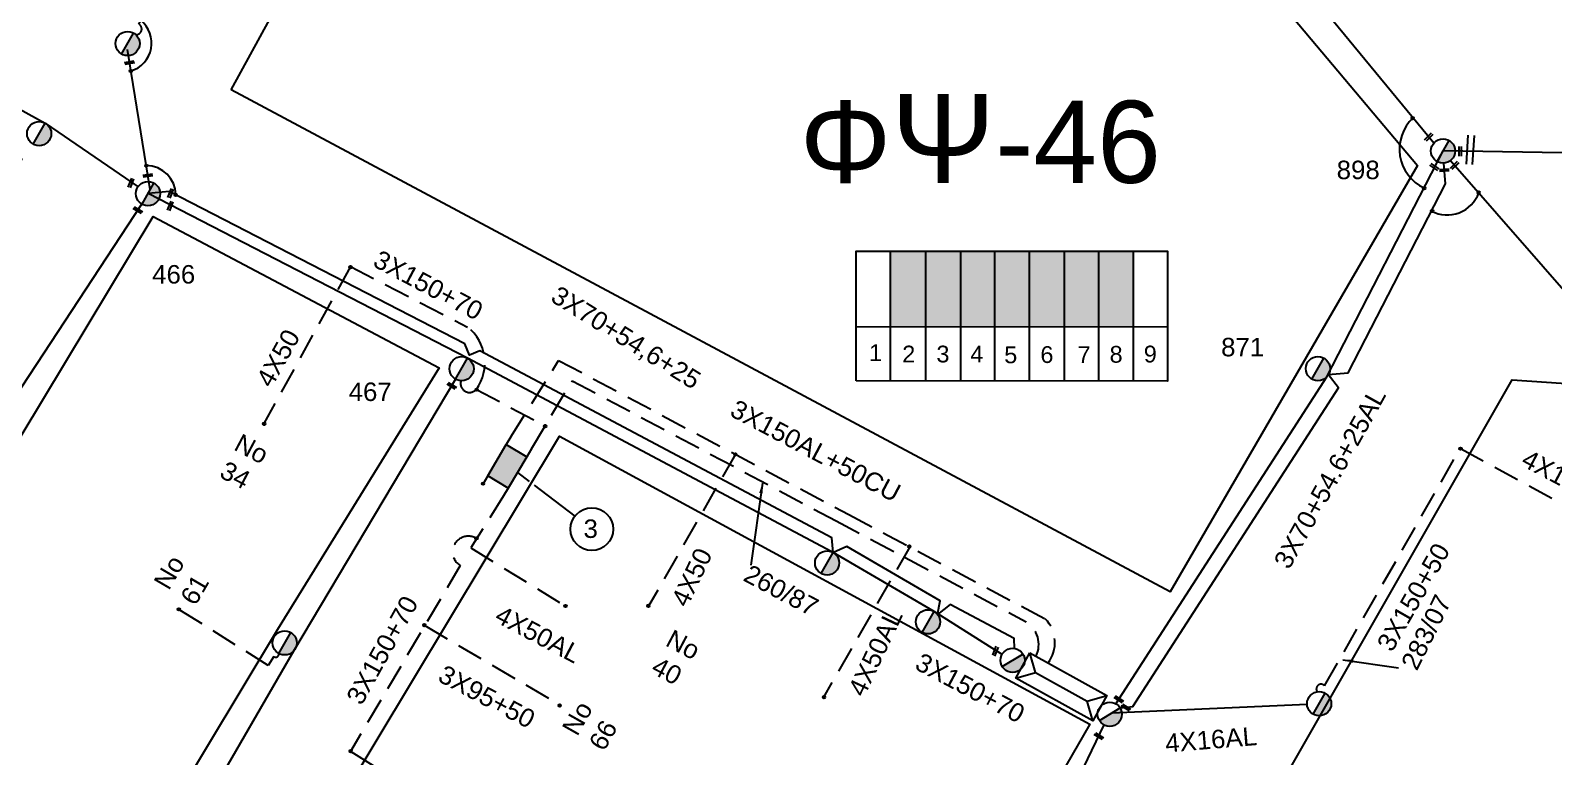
# Model space of a CAD drawing. Header units: millimetres. Extents: x 1421 to 13344, y 800 to 1949.
# Drawn here: x 11344.8 to 11493.1, y 1632.7 to 1703.5 of the extents above; entities that cross this region are included whole.
import ezdxf

# ---------------------------------------------------------------- set-up
doc = ezdxf.new("R2010")
doc.units = ezdxf.units.MM
doc.linetypes.add('DASHED', pattern=[19.05, 12.7, -6.35])
for name, color, linetype in [('Link Box 4 Διευθύνσεων', 7, 'Continuous'), ('Pillar OTE', 7, 'Continuous'), ('Άγνωστα', 7, 'Continuous'), ('Γυμνά εναέρια ΧΤ και ΦΟΠ (3Φ)   4x50+16AL', 7, 'Continuous'), ('Εναέρια παροχή ΧΤ 4x16', 7, 'SYN_LINE'), ('Επιγραφές - Σχήματα', 7, 'Continuous'), ('Καλωδια ΧΤ  3X95+50', 7, 'Continuous'), ('Καλώδια ΧΤ   3x150+50CU', 7, 'DASHED'), ('Καλώδια ΧΤ   3x150+70AL', 7, 'DASHED'), ('Καλώδια ΧΤ   3x150AL+50CU', 7, 'DASHED'), ('Μηχανική τομή', 7, 'Continuous'), ('Στύλος ΦΜ', 7, 'Continuous'), ('Στύλος ΦΜ @ 1', 7, 'Continuous'), ('Συνδέσεις', 7, 'Continuous'), ('Συνεστραμμένα ΧΤ   3x70+54.6+25 AL', 7, 'SYN_LINE'), ('Τομή', 7, 'Continuous'), ('Υποσταθμός εναέριος 2 στύλων', 7, 'Continuous'), ('Υποσταθμός πόλεως', 7, 'Continuous'), ('Υπόβαθρο ΔΕΗ', 7, 'Continuous'), ('Υπόγεια καλώδια Παροχών ΧΤ   4x16AL', 7, 'DASHED'), ('Υπόγεια καλώδια Παροχών ΧΤ   4x50AL', 7, 'DASHED')]:
    doc.layers.add(name, color=color, linetype=linetype)
doc.styles.get("Standard").update_dxf_attribs({"font": 'ARIAL.TTF'})
doc.linetypes.add('SYN_LINE', pattern='A,0.5,-0.0001,["/\\/\\/\\/",Standard,S=0.1,R=0,X=0,Y=-0.05],-0.25', length=0.7501)
doc.dimstyles.new('ISO-25', dxfattribs={"dimtxt": 2.5, "dimasz": 2.5, "dimexe": 1.25, "dimexo": 0.625, "dimtad": 1, "dimtxsty": 'Standard', "dimcen": 2.5, "dimadec": 0, "dimazin": 0, "dimtfac": 1, "dimtmove": 0, "dimatfit": 3, "dimfxl": 1, "dimarcsym": 0})

# ---------------------------------------------------------------- blocks, each defined once
blk = doc.blocks.new('LINK BOX 4 ΑΝΑΧΩΡΗΣΕΩΝ')
at = {"layer": 'Link Box 4 Διευθύνσεων', "ltscale": 40}
blk.add_hatch(color=256, dxfattribs=at).paths.add_polyline_path([(-3.54, 0), (-3.54, -4.67), (3.54, -4.67), (3.54, 0)])
for p, q in [((-3.54, 0), (-5.33, 0)), ((5.33, 0), (3.54, 0)), ((-3.54, -4.67), (-5.33, -4.67)), ((5.33, -4.67), (3.54, -4.67))]:
    blk.add_line(p, q, dxfattribs=at)
blk.add_lwpolyline([(-3.54, -4.67), (-3.54, 0), (3.54, 0), (3.54, -4.67)], close=True, dxfattribs=at)
blk = doc.blocks.new('ΥΠΑΡΧΩΝ ΤΣΙΜΕΝΤΕΝΙΟΣ ΣΤΥΛΟΣ')
at = {"layer": 'Στύλος ΦΜ'}
blk.add_hatch(color=7, dxfattribs=at).paths.add_polyline_path([(-1.29, -2.28, 0.574793), (2.62, 0, 0.268822), (1.3, 2.27)])
at = {"layer": 'Στύλος ΦΜ', "color": 7}
blk.add_line((-1.29, -2.28), (1.3, 2.27), dxfattribs=at)
blk.add_circle((0, 0), 2.62, dxfattribs=at)
at = {"layer": 'Στύλος ΦΜ', "flags": 4}
for tag, p in [('ΑΡΙΘΜΟΣ', (-4.68, 8.05)), ('ΤΥΠΟΣ', (-4.91, 3.03))]:
    blk.add_attdef(tag, p, '', height=4, dxfattribs=at)
blk = doc.blocks.new('ΥΠΟΣΤΑΘΜΟΣ ΕΝΑΕΡΙΟΣ ΕΠΙ 2 ΣΤΥΛΩΝ')
at = {"layer": 'Υποσταθμός εναέριος 2 στύλων', "linetype": 'Continuous'}
for points in [[(-11.97, -2.11, 0.574793), (-8.45, -0.07, 0.268822), (-9.64, 1.98)], [(9.68, -2.15, 0.574793), (13.19, -0.1, 0.268822), (12.01, 1.95)]]:
    blk.add_hatch(color=256, dxfattribs=at).paths.add_polyline_path(points)
for p, q in [((-11.97, -2.11), (-9.64, 1.98)), ((9.68, -2.15), (12.01, 1.95))]:
    blk.add_line(p, q, dxfattribs=at)
for centre in [(-10.81, -0.07), (10.84, -0.1)]:
    blk.add_circle(centre, 2.36, dxfattribs=at)
at = {"layer": 'Υποσταθμός πόλεως', "linetype": 'Continuous', "ltscale": 40}
blk.add_lwpolyline([(-8.57, 2.82), (8.57, 2.82), (8.57, -2.82), (-8.57, -2.82)], close=True, dxfattribs=at)
for points in [[(-5.75, 0), (-8.57, 2.82)], [(-8.57, -2.82), (-5.75, 0)], [(-5.75, 0), (5.75, 0)], [(5.75, 0), (8.57, 2.82)], [(8.57, -2.82), (5.75, 0)]]:
    blk.add_lwpolyline(points, dxfattribs=at)
at = {"layer": 'Υποσταθμός εναέριος 2 στύλων', "ltscale": 40, "flags": 1}
for tag, p in [('ΜΕΤΑΣΧΗΜΑΤΙΣΜΟΣ', (14.09, 2.51)), ('ΙΣΧΥΣ', (14.07, -0.28)), ('ΑΡΙΘΜΟΣ', (14.19, -3))]:
    blk.add_attdef(tag, p, '', height=1.8, dxfattribs=at)
blk = doc.blocks.new('ΜΗΧΑΝΙΚΗ ΤΟΜΗ')
at = {"layer": 'Μηχανική τομή', "ltscale": 40}
for p, q in [((-1.89, 0.78), (1.89, 0.78)), ((1.89, 0), (-1.89, 0))]:
    blk.add_line(p, q, dxfattribs=at)
blk = doc.blocks.new('_ΣΥΝΔΕΣΗ')
at = {"layer": 'Συνδέσεις', "linetype": 'SYN_LINE', "ltscale": 40}
blk.add_hatch(color=256, dxfattribs=at).paths.add_polyline_path([(0.5, -0.01, 1), (-0.5, -0.01, 1)])
at = {"layer": 'Συνδέσεις'}
blk.add_circle((0, -0.01), 0.5, dxfattribs=at)
blk = doc.blocks.new('ΤΟΜΗ')
at = {"layer": 'Τομή', "ltscale": 40}
for p, q in [((-5.68, 0), (5.68, 0)), ((5.68, -2.33), (-5.68, -2.33))]:
    blk.add_line(p, q, dxfattribs=at)

msp = doc.modelspace()

# ---------------------------------------------------------------- hatches: boundary and pattern name
at = {"layer": 'Καλώδια ΧΤ   3x150+50CU', "linetype": 'DASHED', "ltscale": 0.2}
h = msp.add_hatch(color=6, dxfattribs=at)
h.dxf.hatch_style = 1
h.paths.add_polyline_path([(11428.54192, 1674.61068), (11431.9818, 1674.60734), (11431.98226, 1681.97105), (11428.54238, 1681.97127)])
h = msp.add_hatch(color=85, dxfattribs=at)
h.dxf.hatch_style = 1
h.paths.add_polyline_path([(11435.42182, 1681.97084), (11431.98226, 1681.97105), (11431.9818, 1674.60734), (11435.42136, 1674.604)])
h = msp.add_hatch(color=1, dxfattribs=at)
h.dxf.hatch_style = 1
h.paths.add_polyline_path([(11435.42136, 1674.604), (11438.71892, 1674.60079), (11438.71938, 1681.97063), (11435.42182, 1681.97084)])
h = msp.add_hatch(color=30, dxfattribs=at)
h.dxf.hatch_style = 1
h.paths.add_polyline_path([(11442.10538, 1681.97042), (11438.71938, 1681.97063), (11438.71892, 1674.60079), (11442.10492, 1674.59751)])
h = msp.add_hatch(color=173, dxfattribs=at)
h.dxf.hatch_style = 1
h.paths.add_polyline_path([(11442.10492, 1674.59751), (11445.50156, 1674.59421), (11445.50202, 1681.97021), (11442.10538, 1681.97042)])
h = msp.add_hatch(color=5, dxfattribs=at)
h.dxf.hatch_style = 1
h.paths.add_polyline_path([(11445.50156, 1674.59421), (11448.83861, 1674.59097), (11448.83907, 1681.97), (11445.50202, 1681.97021)])
h = msp.add_hatch(color=62, dxfattribs=at)
h.dxf.hatch_style = 1
h.paths.add_polyline_path([(11448.83861, 1674.59097), (11452.22699, 1674.58768), (11452.22745, 1681.96979), (11448.83907, 1681.97)])

# ---------------------------------------------------------------- linework, layer by layer
at = {"layer": 'Pillar OTE', "ltscale": 40}
for points in [[(11425.21368, 1669.33119), (11425.21447, 1681.97148), (11455.54755, 1681.96958), (11455.54675, 1669.30183), (11425.21368, 1669.33212)], [(11428.54159, 1669.32879), (11428.54238, 1681.97127)], [(11431.98146, 1669.32536), (11431.98226, 1681.97105)], [(11435.42103, 1669.32192), (11435.42182, 1681.97084)], [(11438.71859, 1669.31863), (11438.71938, 1681.97063)], [(11442.10459, 1669.31525), (11442.10538, 1681.97042)], [(11445.50123, 1669.31186), (11445.50202, 1681.97021)], [(11448.83828, 1669.30852), (11448.83907, 1681.97)], [(11452.22665, 1669.30514), (11452.22745, 1681.96979)], [(11425.21401, 1674.61391), (11455.54709, 1674.58445)]]:
    msp.add_lwpolyline(points, dxfattribs=at)
at = {"layer": 'Άγνωστα', "color": 173, "linetype": 'DASHED', "ltscale": 0.2}
msp.add_lwpolyline([(11368.96111, 1642.77134, -0.712393323), (11368.49228, 1642.46611), (11367.94389, 1641.59237), (11367.94389, 1641.59237), (11367.94389, 1641.59237), (11359.29353, 1647.02167)], format="xyb", dxfattribs=at)
at = {"layer": 'Γυμνά εναέρια ΧΤ και ΦΟΠ (3Φ)   4x50+16AL', "color": 1, "linetype": 'Continuous', "ltscale": 0.2}
msp.add_lwpolyline([(11481.47189, 1692.47778), (11460.84801, 1717.54209), (11438.65888, 1743.15014), (11411.49127, 1774.47966)], dxfattribs=at)
at = {"layer": 'Εναέρια παροχή ΧΤ 4x16', "color": 85, "linetype": 'Continuous', "ltscale": 0.2}
msp.add_lwpolyline([(11450.12956, 1636.97518), (11469.13587, 1637.82943)], dxfattribs=at)
at = {"layer": 'Καλωδια ΧΤ  3X95+50', "color": 30, "linetype": 'DASHED', "ltscale": 0.2}
for points in [[(11383.18557, 1645.48018), (11396.30575, 1637.78475)], [(11375.99528, 1633.199), (11389.44908, 1624.86163)]]:
    msp.add_lwpolyline(points, dxfattribs=at)
at = {"layer": 'Καλώδια ΧΤ   3x150+50CU', "color": 62, "linetype": 'DASHED', "ltscale": 0.2}
msp.add_lwpolyline([(11355.04047, 1703.06077, 0.794839814), (11355.32787, 1704.09386), (11368.55003, 1728.4149), (11380.28475, 1750.09397), (11394.37587, 1776.01341, -0.714804111), (11395.21078, 1777.65654)], format="xyb", dxfattribs=at)
at = {"layer": 'Καλώδια ΧΤ   3x150+50CU', "color": 30, "linetype": 'DASHED', "ltscale": 0.2}
msp.add_lwpolyline([(11391.58576, 1663.88951), (11396.22922, 1671.32085), (11424.4925, 1656.30371), (11443.63604, 1646.13216, -0.370537747), (11443.90386, 1641.83165)], format="xyb", dxfattribs=at)
at = {"layer": 'Καλώδια ΧΤ   3x150+50CU', "color": 173, "linetype": 'DASHED', "ltscale": 0.2}
msp.add_lwpolyline([(11393.59199, 1662.69677), (11397.5444, 1669.34484), (11423.25852, 1655.68215), (11441.75997, 1645.85176, -0.390319631), (11442.72246, 1642.48418)], format="xyb", dxfattribs=at)
at = {"layer": 'Καλώδια ΧΤ   3x150+50CU', "color": 85, "linetype": 'DASHED', "ltscale": 0.2}
msp.add_lwpolyline([(11470.12492, 1639.03133, -0.961273123), (11470.84407, 1639.61144), (11484.05799, 1662.73625)], format="xyb", dxfattribs=at)
at = {"layer": 'Καλώδια ΧΤ   3x150+50CU', "color": 173, "linetype": 'DASHED', "ltscale": 0.2}
msp.add_arc((11387.55327, 1669.07411), 0.87641, 163.0091098, 318.8617974, dxfattribs=at)
at = {"layer": 'Καλώδια ΧΤ   3x150+70AL', "color": 173, "linetype": 'DASHED', "ltscale": 0.2}
msp.add_lwpolyline([(11375.94692, 1680.45485), (11387.3648, 1674.57042, -0.39924724), (11388.21332, 1668.49754), (11394.9216, 1664.93322)], format="xyb", dxfattribs=at)
at = {"layer": 'Καλώδια ΧΤ   3x150+70AL', "color": 30, "linetype": 'DASHED', "ltscale": 0.2}
msp.add_lwpolyline([(11388.23985, 1653.95849, 1.013803511), (11386.643, 1651.34947), (11386.643, 1651.34947), (11386.643, 1651.34947), (11386.643, 1651.34947), (11386.643, 1651.34947), (11375.9629, 1633.21906), (11375.99528, 1633.199)], format="xyb", dxfattribs=at)
at = {"layer": 'Συνεστραμμένα ΧΤ   3x70+54.6+25 AL', "color": 151, "linetype": 'SYN_LINE', "ltscale": 20}
msp.add_lwpolyline([(11550.99043, 1780.53645), (11540.41855, 1763.49814), (11528.8324, 1744.02219), (11512.43143, 1715.03774), (11499.76086, 1691.44596), (11482.38181, 1691.72597)], dxfattribs=at)
at = {"layer": 'Συνεστραμμένα ΧΤ   3x70+54.6+25 AL', "color": 85, "linetype": 'SYN_LINE', "ltscale": 20}
for points in [[(11271.01606, 1733.52887), (11302.13006, 1718.89686), (11331.28199, 1702.65665), (11346.21155, 1694.4416)], [(11449.35219, 1635.81232), (11440.63296, 1617.68885), (11426.27864, 1592.65861), (11409.00102, 1564.74975)]]:
    msp.add_lwpolyline(points, dxfattribs=at)
at = {"layer": 'Συνεστραμμένα ΧΤ   3x70+54.6+25 AL', "color": 62, "linetype": 'SYN_LINE', "ltscale": 15}
msp.add_lwpolyline([(11356.45144, 1687.96767), (11354.21517, 1701.6071)], dxfattribs=at)
at = {"layer": 'Συνεστραμμένα ΧΤ   3x70+54.6+25 AL', "color": 85, "linetype": 'SYN_LINE', "ltscale": 8}
msp.add_lwpolyline([(11346.21155, 1694.4416), (11355.25351, 1688.24154)], dxfattribs=at)
at = {"layer": 'Συνεστραμμένα ΧΤ   3x70+54.6+25 AL', "color": 1, "linetype": 'SYN_LINE', "ltscale": 20}
msp.add_lwpolyline([(11450.50646, 1637.86539), (11471.07274, 1669.73392), (11482.38181, 1691.72597)], dxfattribs=at)
at = {"layer": 'Συνεστραμμένα ΧΤ   3x70+54.6+25 AL', "color": 5, "linetype": 'SYN_LINE', "ltscale": 20}
for points in [[(11450.92134, 1637.45847), (11452.16363, 1637.60066), (11472.20535, 1668.65636), (11471.18088, 1669.94421), (11473.13989, 1670.10448), (11482.60585, 1688.51233), (11482.46225, 1690.5524)], [(11483.11367, 1690.80628), (11505.66704, 1664.96384), (11530.93829, 1634.90646)]]:
    msp.add_lwpolyline(points, dxfattribs=at)
at = {"layer": 'Συνεστραμμένα ΧΤ   3x70+54.6+25 AL', "color": 62, "linetype": 'SYN_LINE', "ltscale": 20}
msp.add_lwpolyline([(11422.96603, 1652.61074), (11422.84166, 1654.04904), (11388.56629, 1672.26059), (11387.55611, 1671.82643), (11387.07562, 1672.94442), (11358.27917, 1687.78522), (11356.22712, 1687.5742)], dxfattribs=at)
at = {"layer": 'Συνεστραμμένα ΧΤ   3x70+54.6+25 AL', "color": 6, "linetype": 'SYN_LINE', "ltscale": 20}
for points in [[(11422.85, 1652.67239), (11387.36195, 1671.52828), (11356.22712, 1687.5742)], [(11355.61129, 1686.57017), (11335.01371, 1655.19783), (11322.26167, 1632.58869), (11305.62252, 1604.99812), (11295.44277, 1586.95932)]]:
    msp.add_lwpolyline(points, dxfattribs=at)
at = {"layer": 'Συνεστραμμένα ΧΤ   3x70+54.6+25 AL', "color": 173, "linetype": 'SYN_LINE', "ltscale": 20}
msp.add_lwpolyline([(11386.17739, 1669.49231), (11370.38948, 1642.97779), (11354.78071, 1615.9801), (11341.31485, 1593.56367), (11325.89612, 1568.50825)], dxfattribs=at)
at = {"layer": 'Συνεστραμμένα ΧΤ   3x70+54.6+25 AL', "color": 62, "linetype": 'SYN_LINE', "ltscale": 8}
msp.add_lwpolyline([(11440.64892, 1643.25476), (11440.61245, 1644.22479), (11434.38004, 1647.53626), (11433.14096, 1646.57179), (11433.38122, 1647.89486), (11424.30995, 1653.19169), (11422.99956, 1652.60858)], dxfattribs=at)
at = {"layer": 'Συνεστραμμένα ΧΤ   3x70+54.6+25 AL', "color": 6, "linetype": 'SYN_LINE', "ltscale": 8}
msp.add_lwpolyline([(11439.42074, 1642.66655), (11432.79711, 1646.87025), (11422.98263, 1652.60104)], dxfattribs=at)
at = {"layer": 'Υπόβαθρο ΔΕΗ'}
for points in [[(11364.32819, 1697.69173), (11407.43083, 1776.46275), (11479.89341, 1690.29565), (11455.78485, 1648.78493), (11364.32819, 1697.69173)], [(11296.93199, 1585.99054), (11356.71709, 1685.35561), (11384.58688, 1670.59559), (11368.85349, 1645.11456), (11323.75622, 1570.10953), (11296.93199, 1585.99054)], [(11425.04786, 1557.29433), (11489.11775, 1669.4188), (11499.15927, 1668.7323), (11528.72204, 1634.23955), (11485.48449, 1559.4824), (11465.30686, 1523.81991), (11425.04786, 1557.29433)], [(11335.55682, 1562.89302), (11396.32144, 1663.95195), (11447.97728, 1635.86436), (11388.19159, 1532.06272), (11335.55877, 1562.89188)], [(11392.23051, 1660.40672), (11393.37306, 1659.53232)], [(11393.83998, 1659.17498), (11397.80335, 1656.14179)]]:
    msp.add_lwpolyline(points, dxfattribs=at)
msp.add_circle((11399.45603, 1654.87698), 2.08113, dxfattribs=at)
for centre, radius, start, end in [((11353.73126, 1702.2484), 2.85088, 286.8447521, 50.9336543), ((11482.30233, 1691.89546), 4.17073, 133.1779676, 244.8224855), ((11356.04929, 1687.41621), 2.88129, 0.6641826, 89.5988381), ((11482.77985, 1688.7788), 3.28366, 242.2124212, 339.9664658)]:
    msp.add_arc(centre, radius, start, end, dxfattribs=at)
at = {"layer": 'Υπόγεια καλώδια Παροχών ΧΤ   4x16AL', "color": 85, "linetype": 'DASHED', "ltscale": 0.2}
msp.add_lwpolyline([(11484.06721, 1662.75238), (11498.21636, 1655.04577)], dxfattribs=at)
at = {"layer": 'Υπόγεια καλώδια Παροχών ΧΤ   4x50AL', "color": 173, "ltscale": 0.2}
msp.add_lwpolyline([(11375.94692, 1680.45485), (11367.51951, 1665.17925)], dxfattribs=at)
at = {"layer": 'Υπόγεια καλώδια Παροχών ΧΤ   4x50AL', "color": 30, "ltscale": 0.2}
for points in [[(11413.44885, 1662.17154), (11404.9927, 1647.38839)], [(11390.86903, 1658.11667), (11387.66337, 1653.04675), (11396.88389, 1647.39947)], [(11430.43303, 1653.14732), (11422.03648, 1638.52368)]]:
    msp.add_lwpolyline(points, dxfattribs=at)

# ---------------------------------------------------------------- block references
at = {"layer": 'Link Box 4 Διευθύνσεων', "xscale": 0.4999999999999999, "yscale": 0.4999999999999999, "zscale": 0.4999999999999999, "rotation": 59.26766363347113}
msp.add_blockref('LINK BOX 4 ΑΝΑΧΩΡΗΣΕΩΝ', (11390.22428, 1661.59947), dxfattribs=at)
at = {"layer": 'Μηχανική τομή'}
for p, xscale, yscale, zscale, rotation in [((11354.44091, 1700.22952), 0.249999999999919, 0.249999999999919, 0.249999999999919, 9.363155561232858), ((11481.05915, 1693.00859), 0.249999999999919, 0.249999999999919, 0.249999999999919, 44.83343942165225), ((11483.95271, 1691.70066), 0.2500000000002005, 0.2500000000002005, 0.2500000000002005, 271.0473935975166), ((11481.48054, 1690.0792), 0.25, 0.25, 0.25, 327.7252172787099), ((11482.50989, 1689.75736), 0.25, 0.25, 0.25, 3.248143276477662), ((11483.58026, 1690.25013), 0.249999999999919, 0.249999999999919, 0.249999999999919, 44.83343942165225), ((11354.6496, 1688.56582), 0.249999999999919, 0.249999999999919, 0.249999999999919, 68.45138536945211), ((11356.23061, 1689.23985), 0.249999999999919, 0.249999999999919, 0.249999999999919, 9.36315556123286), ((11358.51839, 1687.5555), 0.249999999999919, 0.249999999999919, 0.249999999999919, 68.45138536945211), ((11355.18225, 1685.88216), 0.25, 0.25, 0.25, 327.7252172787099), ((11358.48152, 1686.33915), 0.249999999999919, 0.249999999999919, 0.249999999999919, 68.45138536945211), ((11385.75888, 1668.7616), 0.25, 0.25, 0.25, 327.7252172787099), ((11438.86627, 1642.95371), 0.249999999999919, 0.249999999999919, 0.249999999999919, 68.45138536945211), ((11450.74992, 1638.22083), 0.25, 0.25, 0.25, 327.7252172787099), ((11451.43673, 1637.41427), 0.25, 0.25, 0.25, 327.7252172787099), ((11448.80543, 1634.63164), 0.25, 0.25, 0.25, 327.7252172787099)]:
    msp.add_blockref('ΜΗΧΑΝΙΚΗ ΤΟΜΗ', p, dxfattribs=dict(at, xscale=xscale, yscale=yscale, zscale=zscale, rotation=rotation))
at = {"layer": 'Στύλος ΦΜ @ 1', "ltscale": 40, "xscale": 0.4499999999998181, "yscale": 0.4499999999998181, "zscale": 0.4499999999998181}
for p in [(11354.24224, 1702.19477), (11422.38047, 1651.58885), (11432.21155, 1645.84836), (11369.54214, 1643.79581), (11470.31298, 1637.86867)]:
    msp.add_blockref('ΥΠΑΡΧΩΝ ΤΣΙΜΕΝΤΕΝΙΟΣ ΣΤΥΛΟΣ', p, dxfattribs=at)
at = {"layer": 'Στύλος ΦΜ @ 1', "ltscale": 40}
ref = msp.add_blockref('ΥΠΑΡΧΩΝ ΤΣΙΜΕΝΤΕΝΙΟΣ ΣΤΥΛΟΣ', (11345.62599, 1693.41971), dxfattribs=dict(at, xscale=0.4499999999998181, yscale=0.4499999999998181, zscale=0.4499999999998181))
ref.add_attrib('ΤΥΠΟΣ', '11Ε', (11339.63732, 1690.81537), dxfattribs={"layer": 'Στύλος ΦΜ', "height": 1.8, "flags": 4})
ref = msp.add_blockref('ΥΠΑΡΧΩΝ ΤΣΙΜΕΝΤΕΝΙΟΣ ΣΤΥΛΟΣ', (11482.37955, 1691.72726), dxfattribs=dict(at, xscale=0.4499999999998181, yscale=0.4499999999998181, zscale=0.4499999999998181))
ref.add_attrib('ΤΥΠΟΣ', '898', (11472.01712, 1688.98268), dxfattribs={"layer": 'Στύλος ΦΜ', "height": 1.8, "flags": 4})
ref = msp.add_blockref('ΥΠΑΡΧΩΝ ΤΣΙΜΕΝΤΕΝΙΟΣ ΣΤΥΛΟΣ', (11356.22486, 1687.57549), dxfattribs=dict(at, xscale=0.4499999999998181, yscale=0.4499999999998181, zscale=0.4499999999998181))
ref.add_attrib('ΤΥΠΟΣ', '466', (11356.63084, 1678.80964), dxfattribs={"layer": 'Στύλος ΦΜ', "height": 1.8, "flags": 4})
ref = msp.add_blockref('ΥΠΑΡΧΩΝ ΤΣΙΜΕΝΤΕΝΙΟΣ ΣΤΥΛΟΣ', (11470.19294, 1670.51693), dxfattribs=dict(at, xscale=0.4499999999998181, yscale=0.4499999999998181, zscale=0.4499999999998181))
ref.add_attrib('ΤΥΠΟΣ', '871', (11460.76132, 1671.71649), dxfattribs={"layer": 'Στύλος ΦΜ', "height": 1.8, "flags": 4})
ref = msp.add_blockref('ΥΠΑΡΧΩΝ ΤΣΙΜΕΝΤΕΝΙΟΣ ΣΤΥΛΟΣ', (11386.77639, 1670.50639), dxfattribs=dict(at, xscale=0.4499999999998181, yscale=0.4499999999998181, zscale=0.4499999999998181))
ref.add_attrib('ΤΥΠΟΣ', '467', (11375.77391, 1667.36626), dxfattribs={"layer": 'Στύλος ΦΜ', "height": 1.8, "flags": 4})
at = {"layer": 'Συνδέσεις', "xscale": 0.25, "yscale": 0.25, "zscale": 0.25}
for p in [(11354.55739, 1699.51984), (11479.41983, 1694.92721), (11356.06946, 1690.29743), (11358.93039, 1687.44961), (11480.53489, 1688.10631), (11485.85179, 1687.67722), (11481.31896, 1685.88023), (11375.95542, 1680.39771), (11388.24966, 1668.47463), (11367.53971, 1665.15275), (11394.91988, 1664.90732), (11413.44753, 1662.16923), (11484.08613, 1662.72073), (11388.8628, 1659.30942), (11388.23256, 1653.98873), (11430.39809, 1653.19039), (11359.22368, 1647.06802), (11396.89661, 1647.39167), (11404.96806, 1647.41693), (11383.14064, 1645.52301), (11422.07, 1638.50568), (11396.33673, 1637.69286), (11375.96936, 1633.24716)]:
    msp.add_blockref('_ΣΥΝΔΕΣΗ', p, dxfattribs=at)
at = {"layer": 'Τομή', "xscale": 0.2500000000000557, "yscale": 0.2500000000000557, "zscale": 0.2500000000000557, "rotation": 266.3054486218056}
msp.add_blockref('ΤΟΜΗ', (11485.32285, 1691.81791), dxfattribs=at)
at = {"layer": 'Υποσταθμός εναέριος 2 στύλων', "xscale": 0.4999999999999998, "yscale": 0.4999999999999998, "zscale": 0.4999999999999998, "rotation": 331.0862577479416}
msp.add_blockref('ΥΠΟΣΤΑΘΜΟΣ ΕΝΑΕΡΙΟΣ ΕΠΙ 2 ΣΤΥΛΩΝ', (11445.19535, 1639.51016), dxfattribs=at)

# ---------------------------------------------------------------- texts
at = {"ltscale": 30, "char_height": 1.63441, "width": 11.2572904, "attachment_point": 1}
for s, insert in [('1', (11426.45984, 1672.89251)), ('2', (11429.69831, 1672.75905)), ('3', (11433.02889, 1672.75905)), ('4', (11436.3324, 1672.75905)), ('5', (11439.63591, 1672.67787)), ('6', (11443.15604, 1672.70493)), ('7', (11446.78449, 1672.70493)), ('8', (11449.89844, 1672.73199)), ('9', (11453.22903, 1672.75905))]:
    msp.add_mtext(s, dxfattribs=dict(at, insert=insert))
at = {"layer": 'Άγνωστα', "color": 7, "char_height": 1.8, "attachment_point": 1}
for s, gutter_width, insert, rotation in [('3X150+70', 12.5, (11378.85943, 1682.15545), 332.0897021), ('3X70+54,6+25', 12.5, (11396.28005, 1678.68845), 328.042606), ('4X50', 12.5, (11366.67666, 1669.43069), 60.7638621), ('4X50', 12.5, (11407.12476, 1647.92623), 64.7002128), ('3X150+50', 12.5, (11475.84609, 1643.69951), 60.2522533), ('260/87', 1.4981, (11414.93422, 1651.51316), 332.0897021), ('283/07', 12.5, (11478.21528, 1641.79713), 63.4961818), ('3X150+70', 12.5, (11375.45967, 1638.4933), 60.9868747), ('3X150+70', 12.5, (11431.64227, 1642.91179), 332.0897021), ('3X95+50', 12.5, (11385.17867, 1641.73103), 332.0897021)]:
    msp.add_mtext_dynamic_manual_height_columns(s, width=1.8, gutter_width=gutter_width, heights=[0.04535], dxfattribs=dict(at, insert=insert, rotation=rotation))
at = {"layer": 'Άγνωστα', "color": 7}
note = msp.add_mtext_dynamic_manual_height_columns('No ', width=1.8, gutter_width=1.73004, heights=[0.04535, 0], dxfattribs=dict(at, insert=(11362.19953, 1665.90394), char_height=1.8, attachment_point=1, rotation=332.0897021))
for column, words in zip(note.columns.linked_columns, ['34']):
    column.text = words
note = msp.add_mtext_dynamic_manual_height_columns('No ', width=1.8, gutter_width=1.77481, heights=[0.04535, 0], dxfattribs=dict(at, insert=(11354.89188, 1646.65301), char_height=1.8, attachment_point=1, rotation=59.7536299))
for column, words in zip(note.columns.linked_columns, ['61']):
    column.text = words
note = msp.add_mtext_dynamic_manual_height_columns('No ', width=1.8, gutter_width=1.4981, heights=[0.04535, 0], dxfattribs=dict(at, insert=(11404.45, 1646.71663), char_height=1.8, attachment_point=1, rotation=332.0897021))
for column, words in zip(note.columns.linked_columns, ['40']):
    column.text = words
note = msp.add_mtext_dynamic_manual_height_columns('No ', width=3.1423068, gutter_width=0.56303, heights=[0.04535, 0], dxfattribs=dict(at, insert=(11394.64746, 1632.27746), char_height=1.8, attachment_point=1, rotation=60.5537105))
for column, words in zip(note.columns.linked_columns, ['66']):
    column.text = words
at = {"layer": 'Εναέρια παροχή ΧΤ 4x16', "color": 7, "insert": (11490.70741, 1662.72727), "char_height": 1.8, "attachment_point": 1, "rotation": 332.0897021}
msp.add_mtext_dynamic_manual_height_columns('4X16', width=1.8, gutter_width=12.5, heights=[0.04535], dxfattribs=at)
at = {"layer": 'Επιγραφές - Σχήματα', "color": 7, "insert": (11399.35276, 1654.91114), "char_height": 1.8, "width": 5.4525579, "attachment_point": 5, "rotation": 359.9962114}
msp.add_mtext('3', dxfattribs=at)
at = {"layer": 'Καλώδια ΧΤ   3x150AL+50CU', "color": 7, "insert": (11413.62663, 1667.58019), "char_height": 1.8, "attachment_point": 1, "rotation": 332.0897021}
msp.add_mtext_dynamic_manual_height_columns('3X150AL+50CU', width=1.8, gutter_width=12.5, heights=[0.04535], dxfattribs=at)
at = {"layer": 'Συνεστραμμένα ΧΤ   3x70+54.6+25 AL', "color": 7, "insert": (11465.80505, 1651.7288), "char_height": 1.8, "attachment_point": 1, "rotation": 60.9364053}
msp.add_mtext_dynamic_manual_height_columns('3X70+54.6+25AL', width=1.8, gutter_width=12.5, heights=[0.04535], dxfattribs=at)
at = {"layer": 'Υπόβαθρο ΔΕΗ', "insert": (11419.71785, 1697.28764), "char_height": 8, "attachment_point": 1}
msp.add_mtext_dynamic_manual_height_columns('Φ{\\H1.0833x;Ψ}-46', width=84.657329, gutter_width=12.5, heights=[0], dxfattribs=at)
at = {"layer": 'Υπόγεια καλώδια Παροχών ΧΤ   4x16AL', "color": 7, "insert": (11455.24288, 1634.903), "char_height": 1.8, "attachment_point": 1, "rotation": 4.7224201}
msp.add_mtext_dynamic_manual_height_columns('4X16AL', width=1.8, gutter_width=12.5, heights=[0.04535], dxfattribs=at)
at = {"layer": 'Υπόγεια καλώδια Παροχών ΧΤ   4x50AL', "color": 7, "char_height": 1.8, "attachment_point": 1}
for insert, rotation in [((11390.71097, 1647.52242), 332.0897021), ((11424.3495, 1639.19524), 64.7002128)]:
    msp.add_mtext_dynamic_manual_height_columns('4X50AL', width=1.8, gutter_width=12.5, heights=[0.04535], dxfattribs=dict(at, insert=insert, rotation=rotation))

# ---------------------------------------------------------------- leaders
at = {"layer": 'Επιγραφές - Σχήματα', "ltscale": 40}
for points in [[(11416.07069, 1659.37516), (11414.93415, 1651.37143)], [(11472.62585, 1642.15536), (11478.03303, 1641.36457)]]:
    msp.add_leader(points, dimstyle='ISO-25', override={"dimasz": 1, "dimtad": 0}, dxfattribs=at)

doc.saveas('drawing.dxf')
